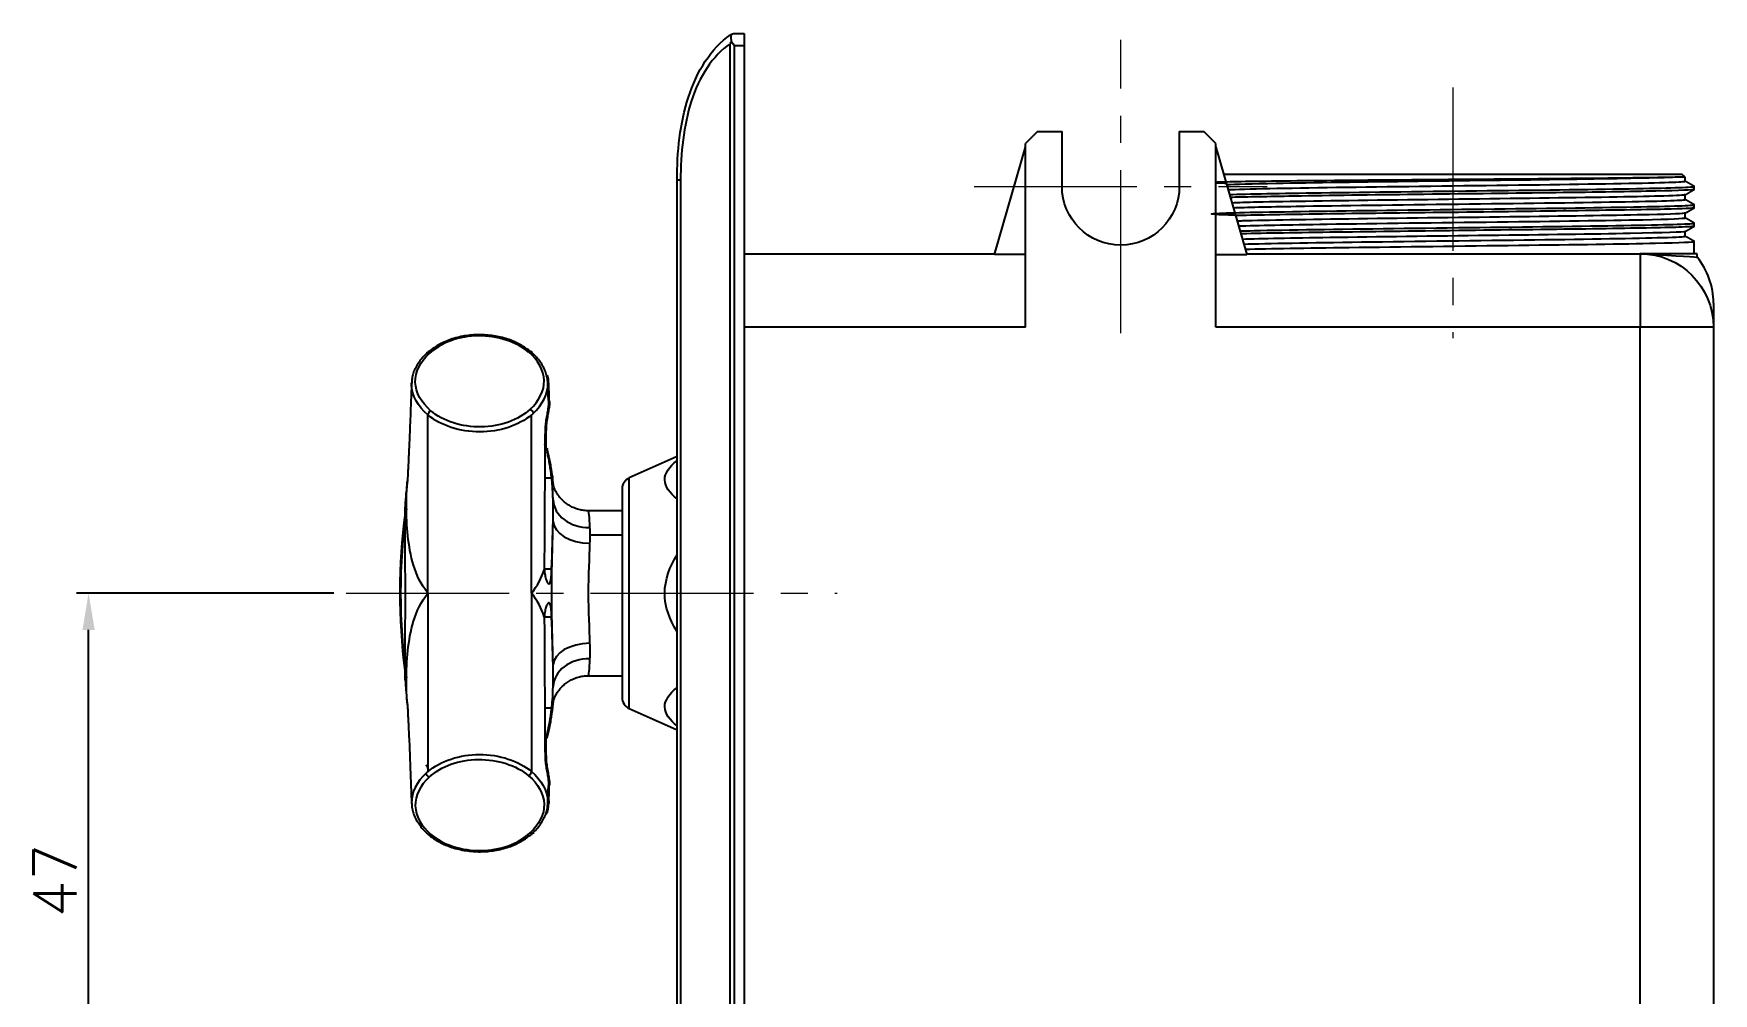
# Model space of a CAD drawing. Extents: x 39169 to 40010, y 19017 to 19611.
# Drawn here: x 39796.3 to 39933.7, y 19210.9 to 19289.4 of the extents above; entities that cross this region are included whole.
import ezdxf

# ---------------------------------------------------------------- set-up
doc = ezdxf.new("R2010")
doc.units = 0
doc.header["$LTSCALE"] = 7
doc.header["$MEASUREMENT"] = 0
doc.linetypes.add('CENTER2', pattern=[28.575, 19.05, -3.175, 3.175, -3.175])
doc.layers.add('DIM', color=2, linetype='CONTINUOUS')
doc.layers.add('DWG', color=7, linetype='CONTINUOUS')
doc.layers.add('중심선', color=1, linetype='CENTER2', lineweight=9)
doc.styles.add('GHS', font='romans', dxfattribs={"bigfont": 'ghs'})

msp = doc.modelspace()

# ---------------------------------------------------------------- linework, layer by layer
at = {"layer": 'DIM'}
for p, q in [((39820.82, 19243.62), (39799.75, 19243.62)), ((39800.75, 19199.6), (39800.75, 19240.62))]:
    msp.add_line(p, q, dxfattribs=at)
msp.add_solid([(39800.25, 19240.62), (39801.25, 19240.62), (39800.75, 19243.62)], dxfattribs=at)
at = {"layer": 'DWG'}
for p, q in [((39853.25, 19148.22), (39853.25, 19288.56)), ((39853.55, 19289.39), (39854.4, 19289.39)), ((39854.4, 19288.39), (39853.61, 19288.39)), ((39853.61, 19148.39), (39853.61, 19288.39)), ((39854.4, 19289.39), (39854.4, 19288.39)), ((39854.4, 19288.39), (39854.4, 19148.39)), ((39878.4, 19281.39), (39877.4, 19280.39)), ((39878.4, 19281.39), (39880.4, 19281.39)), ((39880.4, 19276.89), (39880.4, 19281.39)), ((39890, 19281.39), (39890, 19276.89)), ((39890, 19281.39), (39892, 19281.39)), ((39893, 19280.39), (39892, 19281.39)), ((39874.88, 19271.31), (39877.4, 19280.11)), ((39877.4, 19265.39), (39877.4, 19280.39)), ((39893, 19265.39), (39893, 19280.39)), ((39893, 19280.11), (39895.52, 19271.31)), ((39848.9, 19159.39), (39848.9, 19277.39)), ((39893.64, 19277.89), (39912.38, 19277.89)), ((39912.38, 19277.89), (39931.13, 19277.89)), ((39931.38, 19277.64), (39930.57, 19277.64)), ((39931.38, 19277.64), (39931.13, 19277.89)), ((39931.38, 19277.32), (39931.38, 19277.64)), ((39931.38, 19275.82), (39931.38, 19276.21)), ((39932.13, 19276.89), (39932.13, 19276.9)), ((39932.13, 19276.64), (39932.13, 19276.89)), ((39932.13, 19276.64), (39932.13, 19276.64)), ((39931.38, 19274.32), (39931.38, 19274.71)), ((39932.13, 19275.14), (39932.13, 19275.39)), ((39932.13, 19275.14), (39932.13, 19275.14)), ((39931.38, 19272.82), (39931.38, 19273.21)), ((39932.13, 19273.64), (39932.13, 19273.89)), ((39932.13, 19273.64), (39932.13, 19273.64)), ((39932.13, 19271.39), (39932.13, 19272.39)), ((39854.4, 19271.39), (39874.9, 19271.39)), ((39877.4, 19271.31), (39874.88, 19271.31)), ((39893, 19271.31), (39895.52, 19271.31)), ((39895.5, 19271.39), (39927.7, 19271.39)), ((39927.7, 19271.39), (39927.7, 19265.39)), ((39932.38, 19271.39), (39927.7, 19271.39)), ((39932.38, 19271.1), (39932.38, 19271.39)), ((39877.4, 19265.39), (39854.4, 19265.39)), ((39927.7, 19265.39), (39893, 19265.39)), ((39933.7, 19265.39), (39927.7, 19265.39)), ((39927.7, 19171.39), (39927.7, 19265.39)), ((39933.7, 19265.39), (39933.7, 19171.39)), ((39848.9, 19254.79), (39844.99, 19253.05)), ((39826.83, 19252.68), (39826.83, 19252.67)), ((39838.64, 19253.03), (39838.06, 19253.03)), ((39838.72, 19253.03), (39838.66, 19253.03)), ((39844.99, 19234.19), (39844.99, 19253.05)), ((39844.4, 19252.14), (39844.4, 19235.1)), ((39844.4, 19250.37), (39841.63, 19250.37)), ((39841.76, 19248.39), (39844.4, 19248.39)), ((39838.64, 19245.59), (39838.04, 19245.59)), ((39838.64, 19241.65), (39838.04, 19241.65)), ((39841.63, 19236.87), (39844.4, 19236.87)), ((39838.65, 19234.21), (39838.06, 19234.21)), ((39838.72, 19234.21), (39838.66, 19234.21)), ((39844.99, 19234.19), (39848.9, 19232.45))]:
    msp.add_line(p, q, dxfattribs=at)
at = {"layer": 'DWG', "extrusion": (0, 0, -1)}
for centre, radius, start, end in [((-39885.2, 19276.89), 4.8, 180, 0), ((-39927.7, 19265.39), 6, 90, 180)]:
    msp.add_arc(centre, radius, start, end, dxfattribs=at)
at = {"layer": 'DWG'}
for centre, radius, start, end in [((39845.4, 19252.14), 1, 114, 180), ((39876.88, 19243.62), 50.66, 172.5566, 187.1647), ((39876.94, 19243.62), 50.66, 172.1563, 187.8437), ((39845.4, 19235.1), 1, 180, 246)]:
    msp.add_arc(centre, radius, start, end, dxfattribs=at)
for centre, major_axis, ratio, start_param, end_param in [((39927.7, 19267.35), (-6, 0), 0.999997, 3.141584, 3.818237), ((39841.75, 19251.38), (-3, -0.07), 0.795608, 0.024898, 1.551695), ((39841.75, 19249.53), (3, -0.05), 0.606164, 3.196581, 4.723378), ((39841.75, 19237.71), (3, 0.05), 0.606347, 1.559781, 3.086578), ((39841.75, 19235.87), (3, -0.07), 0.794628, 1.589544, 3.116341)]:
    msp.add_ellipse(centre, major_axis=major_axis, ratio=ratio, start_param=start_param, end_param=end_param, dxfattribs=at)
for points, knots in [([(39848.9, 19277.39), (39848.9, 19279.71), (39849.15, 19282.07), (39850.51, 19286.3), (39851.69, 19288.2), (39853.27, 19289.3)], [0, 0, 0, 0, 0.5, 0.5, 1, 1, 1, 1]), ([(39853.25, 19288.56), (39851.82, 19287.61), (39850.71, 19285.85), (39849.43, 19281.85), (39849.19, 19279.61), (39849.19, 19277.39)], [0, 0, 0, 0, 0.5, 0.5, 1, 1, 1, 1]), ([(39853.34, 19288.78), (39853.31, 19288.71), (39853.28, 19288.64), (39853.25, 19288.57), (39853.25, 19288.56), (39853.25, 19288.56)], [0, 0, 0, 0, 0.972139, 0.972139, 1, 1, 1, 1]), ([(39853.27, 19289.3), (39853.27, 19289.3), (39853.27, 19289.3), (39853.3, 19289.32), (39853.33, 19289.34), (39853.36, 19289.35)], [0, 0, 0, 0, 0.027225, 0.027225, 1, 1, 1, 1]), ([(39853.36, 19289.35), (39853.34, 19289.32), (39853.32, 19289.27), (39853.31, 19289.15), (39853.3, 19289.08), (39853.31, 19288.92), (39853.32, 19288.85), (39853.34, 19288.78)], [0, 0, 0, 0, 0.363068, 0.363068, 0.72733, 0.72733, 1, 1, 1, 1]), ([(39853.61, 19288.39), (39853.61, 19288.39), (39853.6, 19288.39), (39853.56, 19288.46), (39853.51, 19288.52), (39853.42, 19288.65), (39853.38, 19288.72), (39853.34, 19288.78)], [0, 0, 0, 0, 0.013181, 0.013181, 0.503991, 0.503991, 1, 1, 1, 1]), ([(39853.36, 19289.35), (39853.41, 19289.37), (39853.46, 19289.38), (39853.53, 19289.39), (39853.54, 19289.39), (39853.55, 19289.39), (39853.55, 19289.39), (39853.55, 19289.39)], [0, 0, 0, 0, 0.807942, 0.807942, 0.981561, 0.981561, 1, 1, 1, 1]), ([(39849.19, 19277.39), (39849.19, 19255.51), (39849.19, 19222.68), (39849.19, 19184.38), (39849.19, 19167.97), (39849.19, 19159.76), (39849.12, 19156.98), (39849.97, 19153.08), (39850.4, 19151.82), (39851.6, 19149.67), (39852.37, 19148.81), (39853.25, 19148.22)], [0, 0, 0, 0, 0.5, 0.75, 0.875, 0.875, 0.9375, 0.9375, 0.96875, 0.96875, 1, 1, 1, 1]), ([(39930.57, 19277.64), (39929.44, 19277.61), (39927.07, 19277.58), (39920.73, 19277.51), (39916.77, 19277.48), (39908.77, 19277.42), (39904.75, 19277.39), (39898.11, 19277.32), (39895.54, 19277.29), (39892.77, 19277.23), (39892.59, 19277.2), (39893.69, 19277.17), (39893.75, 19277.16), (39893.81, 19277.16)], [0, 0, 0, 0, 0.197897, 0.197897, 0.395794, 0.395794, 0.593691, 0.593691, 0.791588, 0.791588, 0.989485, 0.989485, 1, 1, 1, 1]), ([(39930.57, 19277.64), (39929.25, 19277.58), (39926.34, 19277.53), (39918.71, 19277.41), (39914, 19277.36), (39905.07, 19277.24), (39900.88, 19277.18), (39895.95, 19277.09), (39894.56, 19277.05), (39893.87, 19277.01)], [0, 0, 0, 0, 0.272141, 0.272141, 0.544281, 0.544281, 0.816422, 0.816422, 1, 1, 1, 1]), ([(39893.98, 19276.63), (39894.63, 19276.66), (39895.79, 19276.69), (39900.39, 19276.79), (39904.87, 19276.85), (39914.46, 19276.97), (39919.51, 19277.03), (39927.37, 19277.15), (39930.17, 19277.21), (39931.27, 19277.29), (39931.38, 19277.3), (39931.38, 19277.32)], [0, 0, 0, 0, 0.143471, 0.143471, 0.40785, 0.40785, 0.672229, 0.672229, 0.936607, 0.936607, 1, 1, 1, 1]), ([(39894.09, 19276.23), (39895.61, 19276.28), (39898.26, 19276.33), (39905.58, 19276.43), (39910.51, 19276.49), (39919.89, 19276.6), (39924.31, 19276.66), (39930.43, 19276.77), (39932.13, 19276.83), (39932.13, 19276.89)], [0, 0, 0, 0, 0.22064, 0.22064, 0.481953, 0.481953, 0.743266, 0.743266, 1, 1, 1, 1]), ([(39932.13, 19276.64), (39932.12, 19276.63), (39932.1, 19276.63), (39931.76, 19276.58), (39930.4, 19276.54), (39926, 19276.45), (39922.96, 19276.4), (39916.09, 19276.31), (39912.29, 19276.27), (39905.07, 19276.18), (39901.66, 19276.13), (39896.9, 19276.05), (39895.25, 19276.02), (39894.16, 19275.99)], [0, 0, 0, 0, 0.023609, 0.023609, 0.228438, 0.228438, 0.433266, 0.433266, 0.638095, 0.638095, 0.842924, 0.842924, 1, 1, 1, 1]), ([(39931.37, 19276.21), (39931.35, 19276.17), (39930.77, 19276.14), (39927.77, 19276.05), (39924.36, 19275.99), (39916.14, 19275.88), (39911.36, 19275.82), (39902.68, 19275.71), (39898.84, 19275.65), (39895.5, 19275.58), (39894.79, 19275.55), (39894.29, 19275.53)], [0, 0, 0, 0, 0.150059, 0.150059, 0.402374, 0.402374, 0.654689, 0.654689, 0.907004, 0.907004, 1, 1, 1, 1]), ([(39894.4, 19275.15), (39895.43, 19275.19), (39897.21, 19275.23), (39903.12, 19275.33), (39907.99, 19275.39), (39917.67, 19275.51), (39922.43, 19275.57), (39929.27, 19275.69), (39931.29, 19275.75), (39931.38, 19275.82), (39931.38, 19275.82), (39931.38, 19275.82)], [0, 0, 0, 0, 0.178841, 0.178841, 0.450485, 0.450485, 0.722128, 0.722128, 0.993771, 0.993771, 1, 1, 1, 1]), ([(39894.52, 19274.53), (39893.08, 19274.57), (39892.43, 19274.62), (39893.07, 19274.71), (39895.21, 19274.77), (39901.99, 19274.88), (39906.61, 19274.94), (39916.09, 19275.06), (39920.89, 19275.11), (39928.34, 19275.23), (39930.94, 19275.29), (39932.02, 19275.36), (39932.13, 19275.37), (39932.13, 19275.39)], [0, 0, 0, 0, 0.144638, 0.144638, 0.345761, 0.345761, 0.546884, 0.546884, 0.748007, 0.748007, 0.949131, 0.949131, 1, 1, 1, 1]), ([(39932.13, 19275.14), (39932.07, 19275.1), (39931.24, 19275.06), (39927.94, 19274.98), (39925.25, 19274.94), (39918.84, 19274.85), (39915.13, 19274.8), (39907.77, 19274.71), (39904.16, 19274.67), (39898.35, 19274.58), (39896.07, 19274.54), (39894.59, 19274.5)], [0, 0, 0, 0, 0.180787, 0.180787, 0.389578, 0.389578, 0.598369, 0.598369, 0.80716, 0.80716, 1, 1, 1, 1]), ([(39931.38, 19274.71), (39931.34, 19274.66), (39930.32, 19274.62), (39926.01, 19274.52), (39922.19, 19274.46), (39913.52, 19274.35), (39908.74, 19274.29), (39900.5, 19274.18), (39897.07, 19274.12), (39895.01, 19274.06), (39894.87, 19274.05), (39894.74, 19274.05)], [0, 0, 0, 0, 0.20219, 0.20219, 0.461194, 0.461194, 0.720199, 0.720199, 0.979204, 0.979204, 1, 1, 1, 1]), ([(39894.84, 19273.66), (39896.32, 19273.71), (39898.87, 19273.76), (39906.17, 19273.87), (39911.26, 19273.93), (39920.77, 19274.05), (39925.13, 19274.11), (39930.17, 19274.22), (39931.38, 19274.27), (39931.38, 19274.32)], [0, 0, 0, 0, 0.220191, 0.220191, 0.498018, 0.498018, 0.775845, 0.775845, 1, 1, 1, 1]), ([(39894.95, 19273.25), (39895.3, 19273.26), (39895.69, 19273.27), (39898.8, 19273.34), (39902.94, 19273.4), (39912.13, 19273.51), (39917.14, 19273.57), (39925.58, 19273.68), (39928.98, 19273.74), (39931.66, 19273.83), (39932.13, 19273.86), (39932.12, 19273.89)], [0, 0, 0, 0, 0.042826, 0.042826, 0.314169, 0.314169, 0.585511, 0.585511, 0.856854, 0.856854, 1, 1, 1, 1]), ([(39932.13, 19273.64), (39932.09, 19273.61), (39931.67, 19273.58), (39929.58, 19273.51), (39927.3, 19273.47), (39921.45, 19273.38), (39917.9, 19273.34), (39910.57, 19273.25), (39906.82, 19273.2), (39900.25, 19273.11), (39897.44, 19273.07), (39895.34, 19273.02), (39895.17, 19273.02), (39895.01, 19273.01)], [0, 0, 0, 0, 0.131273, 0.131273, 0.343485, 0.343485, 0.555697, 0.555697, 0.76791, 0.76791, 0.980122, 0.980122, 1, 1, 1, 1]), ([(39931.38, 19273.2), (39931.28, 19273.15), (39929.67, 19273.1), (39923.97, 19272.98), (39919.78, 19272.93), (39910.86, 19272.82), (39906.16, 19272.76), (39899.21, 19272.66), (39896.69, 19272.61), (39895.14, 19272.56)], [0, 0, 0, 0, 0.253254, 0.253254, 0.518731, 0.518731, 0.784208, 0.784208, 1, 1, 1, 1]), ([(39895.25, 19272.18), (39897.22, 19272.23), (39900.71, 19272.29), (39909.37, 19272.41), (39914.55, 19272.47), (39923.6, 19272.59), (39927.43, 19272.65), (39930.75, 19272.75), (39931.37, 19272.78), (39931.37, 19272.82)], [0, 0, 0, 0, 0.266736, 0.266736, 0.550318, 0.550318, 0.833899, 0.833899, 1, 1, 1, 1]), ([(39895.38, 19271.76), (39897.37, 19271.81), (39900.38, 19271.86), (39908.18, 19271.96), (39913.21, 19272.02), (39922.33, 19272.14), (39926.39, 19272.19), (39931.03, 19272.3), (39932.13, 19272.34), (39932.13, 19272.39)], [0, 0, 0, 0, 0.227565, 0.227565, 0.503339, 0.503339, 0.779113, 0.779113, 1, 1, 1, 1]), ([(39933.7, 19267.35), (39933.7, 19267.33), (39933.7, 19266.8), (39933.7, 19265.83), (39933.7, 19265.39), (39933.7, 19265.39)], [0, 0, 0, 0, 0.498573, 0.498573, 1, 1, 1, 1]), ([(39836.96, 19263.35), (39836.95, 19263.35), (39836.82, 19263.46), (39836.54, 19263.67), (39836.11, 19263.94), (39835.66, 19264.17), (39835.16, 19264.37), (39834.61, 19264.53), (39834.04, 19264.66), (39833.45, 19264.73), (39832.85, 19264.77), (39832.25, 19264.75), (39831.65, 19264.69), (39831.07, 19264.58), (39830.51, 19264.42), (39829.97, 19264.23), (39829.47, 19263.99), (39829.01, 19263.71), (39828.66, 19263.45), (39828.47, 19263.29), (39828.41, 19263.24)], [0, 0, 0, 0, 0.00091, 0.063213, 0.121105, 0.176432, 0.234353, 0.295398, 0.356968, 0.418119, 0.479306, 0.541079, 0.602411, 0.663744, 0.725583, 0.78676, 0.847672, 0.909383, 0.970319, 1, 1, 1, 1]), ([(39836.76, 19263.33), (39835.77, 19264.19), (39834.21, 19264.69), (39831.88, 19264.66), (39831.1, 19264.53), (39829.7, 19264.02), (39829.11, 19263.65), (39828.61, 19263.22)], [0, 0, 0, 0, 0.5, 0.5, 0.75, 0.75, 1, 1, 1, 1]), ([(39836.89, 19258.67), (39837.62, 19259.35), (39838.05, 19260.17), (39838, 19261.86), (39837.53, 19262.68), (39836.77, 19263.33)], [0, 0, 0, 0, 0.5, 0.5, 1, 1, 1, 1]), ([(39838.32, 19260.8), (39838.32, 19260.87), (39838.31, 19261.09), (39838.24, 19261.44), (39838.11, 19261.85), (39837.9, 19262.25), (39837.64, 19262.64), (39837.33, 19263.01), (39837.09, 19263.24), (39836.97, 19263.35)], [0, 0, 0, 0, 0.078003, 0.228278, 0.379881, 0.529381, 0.683232, 0.84967, 1, 1, 1, 1]), ([(39828.41, 19263.23), (39828.4, 19263.22), (39828.26, 19263.09), (39828.01, 19262.82), (39827.71, 19262.42), (39827.47, 19262), (39827.3, 19261.59), (39827.21, 19261.2), (39827.19, 19260.94), (39827.19, 19260.81)], [0, 0, 0, 0, 0.015397, 0.189755, 0.373059, 0.552317, 0.703144, 0.862646, 1, 1, 1, 1]), ([(39828.74, 19258.55), (39827.98, 19259.21), (39827.51, 19260.02), (39827.46, 19261.72), (39827.89, 19262.54), (39828.61, 19263.22)], [0, 0, 0, 0, 0.5, 0.5, 1, 1, 1, 1]), ([(39828.41, 19263.23), (39828.42, 19263.24), (39828.43, 19263.24), (39828.45, 19263.26), (39828.47, 19263.26), (39828.52, 19263.26), (39828.54, 19263.25), (39828.58, 19263.24), (39828.59, 19263.23), (39828.6, 19263.23), (39828.61, 19263.22), (39828.61, 19263.22)], [0, 0, 0, 0, 0.169564, 0.169564, 0.49594, 0.49594, 0.822377, 0.822377, 0.943747, 0.943747, 1, 1, 1, 1]), ([(39827.18, 19260.84), (39827.17, 19260.36), (39827.13, 19259.46), (39827.08, 19258.19), (39827.04, 19257.08), (39827, 19256.17), (39826.97, 19255.43), (39826.94, 19254.84), (39826.92, 19254.36), (39826.9, 19253.95), (39826.88, 19253.6), (39826.87, 19253.28), (39826.86, 19253.06), (39826.85, 19252.89), (39826.84, 19252.78), (39826.84, 19252.74), (39826.83, 19252.73)], [0, 0, 0, 0, 0.138475, 0.266408, 0.376841, 0.470234, 0.547331, 0.609003, 0.658911, 0.708486, 0.758946, 0.799745, 0.852336, 0.89486, 0.943857, 1, 1, 1, 1]), ([(39828.51, 19258.21), (39827.7, 19258.91), (39827.21, 19259.76), (39827.18, 19260.71), (39827.18, 19260.76), (39827.18, 19260.82)], [0, 0, 0, 0, 0.945627, 0.945627, 1, 1, 1, 1]), ([(39837.13, 19258.33), (39837.89, 19259.04), (39838.35, 19259.92), (39838.33, 19260.82), (39838.33, 19260.83), (39838.32, 19260.84)], [0, 0, 0, 0, 0.99053, 0.99053, 1, 1, 1, 1]), ([(39838.39, 19260.8), (39838.39, 19260.87), (39838.39, 19261.09), (39838.35, 19261.31), (39838.31, 19261.45), (39838.31, 19261.45)], [0, 0, 0, 0, 0.33597, 0.983229, 1, 1, 1, 1]), ([(39838.36, 19260.3), (39838.39, 19260.47), (39838.41, 19260.64), (39838.4, 19260.82), (39838.4, 19260.83), (39838.4, 19260.84)], [0, 0, 0, 0, 0.952941, 0.952941, 1, 1, 1, 1]), ([(39837, 19258.22), (39835.97, 19257.33), (39834.37, 19256.81), (39831.15, 19256.81), (39829.55, 19257.33), (39828.51, 19258.21)], [0, 0, 0, 0, 0.5, 0.5, 1, 1, 1, 1]), ([(39828.51, 19243.62), (39828.51, 19245.69), (39828.51, 19249.86), (39828.51, 19254.81), (39828.51, 19257.35), (39828.51, 19258.21)], [0, 0, 0, 0, 0.391693, 0.783386, 1, 1, 1, 1]), ([(39836.89, 19258.67), (39836.4, 19258.24), (39835.8, 19257.87), (39834.42, 19257.37), (39833.64, 19257.23), (39831.31, 19257.2), (39829.75, 19257.69), (39828.75, 19258.55)], [0, 0, 0, 0, 0.25, 0.25, 0.5, 0.5, 1, 1, 1, 1]), ([(39836.89, 19258.67), (39836.9, 19258.66), (39836.9, 19258.66), (39836.93, 19258.64), (39836.96, 19258.62), (39837.01, 19258.58), (39837.03, 19258.55), (39837.07, 19258.5), (39837.09, 19258.47), (39837.11, 19258.41), (39837.12, 19258.39), (39837.13, 19258.35), (39837.13, 19258.34), (39837.13, 19258.33)], [0, 0, 0, 0, 0.037932, 0.037932, 0.258081, 0.258081, 0.478231, 0.478231, 0.698358, 0.698358, 0.918444, 0.918444, 1, 1, 1, 1]), ([(39837, 19243.62), (39837, 19246.27), (39837, 19248.93), (39837, 19253.93), (39837, 19256.23), (39837, 19258.22)], [0, 0, 0, 0, 0.5, 0.5, 1, 1, 1, 1]), ([(39838.36, 19258.89), (39838.35, 19258.77), (39838.33, 19258.63), (39838.28, 19258.33), (39838.25, 19258.17), (39838.19, 19257.83), (39838.16, 19257.66), (39838.12, 19257.31), (39838.1, 19257.14), (39838.1, 19256.99)], [0, 0, 0, 0, 0.242739, 0.242739, 0.485087, 0.485087, 0.733006, 0.733006, 1, 1, 1, 1]), ([(39838.44, 19258.89), (39838.42, 19258.77), (39838.4, 19258.63), (39838.35, 19258.33), (39838.32, 19258.17), (39838.26, 19257.83), (39838.23, 19257.66), (39838.19, 19257.31), (39838.18, 19257.14), (39838.18, 19256.99)], [0, 0, 0, 0, 0.242739, 0.242739, 0.485087, 0.485087, 0.733006, 0.733006, 1, 1, 1, 1]), ([(39838.64, 19253.03), (39838.64, 19253.07), (39838.63, 19253.13), (39838.61, 19253.3), (39838.6, 19253.41), (39838.56, 19253.67), (39838.54, 19253.82), (39838.49, 19254.13), (39838.46, 19254.3), (39838.39, 19254.63), (39838.35, 19254.8), (39838.28, 19255.12), (39838.24, 19255.28), (39838.16, 19255.55), (39838.13, 19255.67), (39838.1, 19255.78), (39838.09, 19255.8), (39838.09, 19255.81)], [0, 0, 0, 0, 0.136564, 0.136564, 0.273102, 0.273102, 0.410061, 0.410061, 0.548299, 0.548299, 0.688659, 0.688659, 0.831611, 0.831611, 0.975792, 0.975792, 1, 1, 1, 1]), ([(39838.09, 19255.81), (39838.09, 19255.8), (39838.1, 19255.78), (39838.13, 19255.68), (39838.16, 19255.57), (39838.19, 19255.44), (39838.19, 19255.44), (39838.19, 19255.44)], [0, 0, 0, 0, 0.153431, 0.153431, 0.999596, 0.999596, 1, 1, 1, 1]), ([(39838.26, 19255.46), (39838.27, 19255.45), (39838.27, 19255.45), (39838.27, 19255.44), (39838.27, 19255.44), (39838.27, 19255.43)], [0, 0, 0, 0, 0.675048, 0.675048, 1, 1, 1, 1]), ([(39838.72, 19253.03), (39838.72, 19253.07), (39838.71, 19253.13), (39838.69, 19253.3), (39838.67, 19253.41), (39838.64, 19253.67), (39838.61, 19253.82), (39838.56, 19254.13), (39838.53, 19254.3), (39838.47, 19254.63), (39838.43, 19254.8), (39838.35, 19255.12), (39838.31, 19255.28), (39838.27, 19255.42), (39838.27, 19255.43), (39838.27, 19255.43)], [0, 0, 0, 0, 0.162922, 0.162922, 0.325813, 0.325813, 0.489207, 0.489207, 0.654126, 0.654126, 0.821577, 0.821577, 0.992119, 0.992119, 1, 1, 1, 1]), ([(39848.91, 19251.33), (39848.32, 19251.8), (39847.9, 19252.34), (39847.89, 19253.45), (39848.3, 19253.99), (39848.89, 19254.46)], [0, 0, 0, 0, 0.499604, 0.499604, 1, 1, 1, 1]), ([(39826.85, 19252.9), (39826.84, 19252.89), (39826.84, 19252.81), (39826.81, 19252.59), (39826.78, 19252.24), (39826.75, 19251.96), (39826.74, 19251.82)], [0, 0, 0, 0, 0.058231, 0.237609, 0.625746, 1, 1, 1, 1]), ([(39828.51, 19243.62), (39827.94, 19244.32), (39827.23, 19245.89), (39826.83, 19248.31), (39826.73, 19250.6), (39826.78, 19252.07), (39826.83, 19252.73)], [0, 0, 0, 0, 0.262383, 0.524767, 0.78715, 1, 1, 1, 1]), ([(39838.62, 19253.22), (39838.62, 19253.22), (39838.62, 19253.21), (39838.63, 19253.18), (39838.63, 19253.14), (39838.63, 19253.11)], [0, 0, 0, 0, 0.030612, 0.030612, 1, 1, 1, 1]), ([(39838.76, 19251.25), (39838.73, 19252.46), (39838.65, 19253.01), (39838.65, 19253.01), (39838.65, 19253.01), (39838.65, 19253.01)], [0, 0, 0, 0, 0.939656, 0.939656, 1, 1, 1, 1]), ([(39841.63, 19250.37), (39841.62, 19250.37), (39841.46, 19250.36), (39841.17, 19250.4), (39840.77, 19250.48), (39840.4, 19250.62), (39840.07, 19250.8), (39839.77, 19251.01), (39839.51, 19251.24), (39839.29, 19251.48), (39839.11, 19251.73), (39838.96, 19251.99), (39838.85, 19252.22), (39838.77, 19252.44), (39838.72, 19252.61), (39838.69, 19252.74), (39838.68, 19252.82), (39838.67, 19252.87), (39838.66, 19252.9), (39838.66, 19252.91), (39838.66, 19252.91)], [0, 0, 0, 0, 0.007618, 0.103919, 0.196442, 0.285469, 0.371107, 0.453331, 0.531992, 0.606817, 0.677388, 0.743095, 0.803034, 0.855641, 0.897623, 0.926898, 0.949718, 0.96964, 0.995295, 1, 1, 1, 1]), ([(39838.7, 19253.22), (39838.7, 19253.22), (39838.7, 19253.21), (39838.7, 19253.18), (39838.71, 19253.14), (39838.71, 19253.11)], [0, 0, 0, 0, 0.030612, 0.030612, 1, 1, 1, 1]), ([(39838.73, 19252.98), (39838.72, 19252.99), (39838.72, 19253.02), (39838.72, 19253.03), (39838.72, 19253.03), (39838.72, 19253.03)], [0, 0, 0, 0, 0.217365, 0.865177, 1, 1, 1, 1]), ([(39838.73, 19252.9), (39838.73, 19252.92), (39838.73, 19252.93), (39838.73, 19252.94), (39838.73, 19252.94)], [0, 0, 0, 0, 0.984886, 1, 1, 1, 1]), ([(39826.74, 19251.82), (39826.74, 19251.82), (39826.74, 19251.82), (39826.74, 19251.82), (39826.74, 19251.82), (39826.74, 19251.82), (39826.74, 19251.82), (39826.74, 19251.82)], [0, 0, 0, 0, 0.428962, 0.428962, 0.714481, 0.714481, 1, 1, 1, 1]), ([(39826.67, 19236.42), (39826.67, 19236.42), (39826.67, 19236.42), (39826.67, 19236.42), (39826.65, 19237.13), (39826.65, 19239.59), (39826.67, 19241.33), (39826.68, 19244.91), (39826.65, 19246.76), (39826.64, 19249.55), (39826.67, 19250.5), (39826.67, 19250.75)], [0, 0, 0, 0, 0.00081, 0.00081, 0.250608, 0.250608, 0.500405, 0.500405, 0.750203, 0.750203, 1, 1, 1, 1]), ([(39838.76, 19237.75), (39838.73, 19239.44), (39838.65, 19241.53), (39838.65, 19245.71), (39838.73, 19247.79), (39838.76, 19249.49)], [0, 0, 0, 0, 0.5, 0.5, 1, 1, 1, 1]), ([(39841.75, 19247.71), (39841.72, 19246.54), (39841.63, 19245.1), (39841.63, 19242.14), (39841.72, 19240.7), (39841.75, 19239.53)], [0, 0, 0, 0, 0.5, 0.5, 1, 1, 1, 1]), ([(39838.05, 19245.54), (39838.05, 19245.38), (39838.07, 19245.22), (39838.13, 19244.95), (39838.16, 19244.83), (39838.23, 19244.62), (39838.27, 19244.54), (39838.35, 19244.42), (39838.38, 19244.39), (39838.45, 19244.4), (39838.48, 19244.43), (39838.54, 19244.55), (39838.56, 19244.63), (39838.6, 19244.85), (39838.61, 19244.98), (39838.63, 19245.27), (39838.64, 19245.43), (39838.64, 19245.59)], [0, 0, 0, 0, 0.121679, 0.121679, 0.243039, 0.243039, 0.369024, 0.369024, 0.498634, 0.498634, 0.627642, 0.627642, 0.754309, 0.754309, 0.878919, 0.878919, 1, 1, 1, 1]), ([(39848.88, 19240.51), (39848.3, 19241.45), (39847.89, 19242.53), (39847.9, 19244.74), (39848.31, 19245.81), (39848.9, 19246.76)], [0, 0, 0, 0, 0.49843, 0.49843, 1, 1, 1, 1]), ([(39826.84, 19234.51), (39826.78, 19235.17), (39826.73, 19236.64), (39826.83, 19238.93), (39827.23, 19241.35), (39827.94, 19242.92), (39828.51, 19243.62)], [0, 0, 0, 0, 0.213508, 0.475672, 0.737836, 1, 1, 1, 1]), ([(39828.51, 19243.62), (39828.51, 19240.97), (39828.51, 19238.31), (39828.51, 19233.3), (39828.51, 19231.01), (39828.51, 19229.02)], [0, 0, 0, 0, 0.5, 0.5, 1, 1, 1, 1]), ([(39837, 19243.62), (39837, 19241.55), (39837, 19237.38), (39837, 19232.43), (39837, 19229.89), (39837, 19229.03)], [0, 0, 0, 0, 0.391689, 0.783377, 1, 1, 1, 1]), ([(39838.63, 19241.92), (39838.63, 19241.99), (39838.63, 19242.05), (39838.61, 19242.26), (39838.6, 19242.39), (39838.56, 19242.6), (39838.54, 19242.69), (39838.49, 19242.81), (39838.46, 19242.84), (39838.39, 19242.85), (39838.35, 19242.82), (39838.28, 19242.72), (39838.24, 19242.64), (39838.16, 19242.43), (39838.13, 19242.3), (39838.07, 19242.02), (39838.05, 19241.86), (39838.05, 19241.7)], [0, 0, 0, 0, 0.058979, 0.058979, 0.190838, 0.190838, 0.323104, 0.323104, 0.456606, 0.456606, 0.592163, 0.592163, 0.730228, 0.730228, 0.869481, 0.869481, 1, 1, 1, 1]), ([(39841.75, 19238.26), (39841.72, 19237.37), (39841.63, 19236.87), (39841.63, 19236.87), (39841.63, 19236.87), (39841.63, 19236.87)], [0, 0, 0, 0, 0.999444, 0.999444, 1, 1, 1, 1]), ([(39826.67, 19236.42), (39826.68, 19236.26), (39826.71, 19235.8), (39826.76, 19235.18), (39826.81, 19234.64), (39826.84, 19234.41), (39826.85, 19234.33), (39826.85, 19234.33)], [0, 0, 0, 0, 0.229833, 0.659873, 0.886699, 0.995253, 1, 1, 1, 1]), ([(39838.66, 19234.33), (39838.67, 19234.34), (39838.67, 19234.36), (39838.68, 19234.42), (39838.7, 19234.52), (39838.73, 19234.67), (39838.8, 19234.87), (39838.91, 19235.16), (39839.09, 19235.49), (39839.33, 19235.81), (39839.6, 19236.09), (39839.9, 19236.33), (39840.24, 19236.54), (39840.61, 19236.7), (39841.01, 19236.82), (39841.36, 19236.87), (39841.56, 19236.87), (39841.63, 19236.86)], [0, 0, 0, 0, 0.026779, 0.053004, 0.078566, 0.113019, 0.157306, 0.226756, 0.322962, 0.412617, 0.494676, 0.58262, 0.673376, 0.765883, 0.859465, 0.9537, 1, 1, 1, 1]), ([(39848.91, 19232.76), (39848.32, 19233.22), (39847.9, 19233.77), (39847.89, 19234.88), (39848.3, 19235.42), (39848.89, 19235.89)], [0, 0, 0, 0, 0.499604, 0.499604, 1, 1, 1, 1]), ([(39826.84, 19234.51), (39826.84, 19234.51), (39826.84, 19234.49), (39826.84, 19234.44), (39826.84, 19234.35), (39826.85, 19234.26), (39826.86, 19234.13), (39826.87, 19233.97), (39826.87, 19233.82), (39826.88, 19233.64), (39826.89, 19233.44), (39826.91, 19233.19), (39826.92, 19232.81), (39826.95, 19232.25), (39826.99, 19231.45), (39827.03, 19230.47), (39827.07, 19229.28), (39827.13, 19227.9), (39827.16, 19226.92), (39827.18, 19226.4)], [0, 0, 0, 0, 0.045934, 0.089575, 0.124122, 0.150049, 0.176112, 0.196758, 0.218908, 0.242618, 0.267962, 0.297476, 0.333057, 0.401141, 0.485742, 0.587938, 0.708626, 0.848336, 1, 1, 1, 1]), ([(39838.09, 19231.43), (39838.09, 19231.44), (39838.1, 19231.46), (39838.13, 19231.56), (39838.16, 19231.67), (39838.23, 19231.93), (39838.27, 19232.08), (39838.35, 19232.4), (39838.38, 19232.57), (39838.45, 19232.92), (39838.48, 19233.09), (39838.54, 19233.41), (39838.56, 19233.57), (39838.6, 19233.83), (39838.61, 19233.94), (39838.63, 19234.06), (39838.63, 19234.1), (39838.64, 19234.12)], [0, 0, 0, 0, 0.025811, 0.025811, 0.171592, 0.171592, 0.322933, 0.322933, 0.478638, 0.478638, 0.63362, 0.63362, 0.785783, 0.785783, 0.935468, 0.935468, 1, 1, 1, 1]), ([(39838.26, 19231.78), (39838.27, 19231.79), (39838.27, 19231.79), (39838.3, 19231.93), (39838.34, 19232.08), (39838.42, 19232.4), (39838.46, 19232.57), (39838.53, 19232.92), (39838.56, 19233.09), (39838.61, 19233.41), (39838.64, 19233.57), (39838.67, 19233.83), (39838.69, 19233.94), (39838.7, 19234.06), (39838.71, 19234.1), (39838.71, 19234.12)], [0, 0, 0, 0, 0.008859, 0.008859, 0.189931, 0.189931, 0.376221, 0.376221, 0.561648, 0.561648, 0.743702, 0.743702, 0.922791, 0.922791, 1, 1, 1, 1]), ([(39828.51, 19229.02), (39829.54, 19229.91), (39831.14, 19230.43), (39834.35, 19230.43), (39835.96, 19229.91), (39836.99, 19229.03)], [0, 0, 0, 0, 0.5, 0.5, 1, 1, 1, 1]), ([(39828.62, 19228.58), (39829.11, 19229), (39829.71, 19229.38), (39831.09, 19229.87), (39831.87, 19230.01), (39834.2, 19230.04), (39835.76, 19229.55), (39836.76, 19228.69)], [0, 0, 0, 0, 0.25, 0.25, 0.5, 0.5, 1, 1, 1, 1]), ([(39837, 19229.03), (39837.8, 19228.33), (39838.3, 19227.48), (39838.33, 19226.53), (39838.33, 19226.48), (39838.33, 19226.42)], [0, 0, 0, 0, 0.946052, 0.946052, 1, 1, 1, 1]), ([(39838.1, 19230.28), (39838.1, 19230.14), (39838.11, 19229.99), (39838.15, 19229.67), (39838.18, 19229.5), (39838.23, 19229.16), (39838.26, 19228.99), (39838.32, 19228.67), (39838.34, 19228.52), (39838.36, 19228.37), (39838.36, 19228.35), (39838.36, 19228.33)], [0, 0, 0, 0, 0.234852, 0.234852, 0.469103, 0.469103, 0.712162, 0.712162, 0.961297, 0.961297, 1, 1, 1, 1]), ([(39838.18, 19230.28), (39838.18, 19230.14), (39838.19, 19229.99), (39838.22, 19229.67), (39838.25, 19229.5), (39838.31, 19229.16), (39838.34, 19228.99), (39838.39, 19228.67), (39838.42, 19228.52), (39838.44, 19228.37), (39838.44, 19228.35), (39838.44, 19228.33)], [0, 0, 0, 0, 0.234852, 0.234852, 0.469103, 0.469103, 0.712162, 0.712162, 0.961297, 0.961297, 1, 1, 1, 1]), ([(39828.38, 19228.91), (39827.61, 19228.2), (39827.16, 19227.32), (39827.18, 19226.42), (39827.18, 19226.41), (39827.18, 19226.4)], [0, 0, 0, 0, 0.989948, 0.989948, 1, 1, 1, 1]), ([(39828.62, 19228.58), (39827.89, 19227.9), (39827.46, 19227.07), (39827.51, 19225.38), (39827.98, 19224.56), (39828.74, 19223.91)], [0, 0, 0, 0, 0.5, 0.5, 1, 1, 1, 1]), ([(39828.62, 19228.58), (39828.61, 19228.58), (39828.61, 19228.58), (39828.58, 19228.6), (39828.55, 19228.62), (39828.5, 19228.66), (39828.48, 19228.69), (39828.44, 19228.74), (39828.42, 19228.77), (39828.4, 19228.83), (39828.39, 19228.86), (39828.38, 19228.89), (39828.38, 19228.9), (39828.38, 19228.91)], [0, 0, 0, 0, 0.038268, 0.038268, 0.258414, 0.258414, 0.478561, 0.478561, 0.698686, 0.698686, 0.91877, 0.91877, 1, 1, 1, 1]), ([(39836.76, 19228.69), (39837.53, 19228.03), (39838, 19227.22), (39838.05, 19225.52), (39837.62, 19224.7), (39836.89, 19224.02)], [0, 0, 0, 0, 0.5, 0.5, 1, 1, 1, 1]), ([(39827.19, 19226.44), (39827.19, 19226.36), (39827.19, 19226.15), (39827.26, 19225.8), (39827.4, 19225.39), (39827.61, 19224.99), (39827.87, 19224.6), (39828.18, 19224.23), (39828.42, 19224), (39828.54, 19223.89)], [0, 0, 0, 0, 0.077142, 0.227549, 0.379243, 0.528929, 0.683, 0.849638, 1, 1, 1, 1]), ([(39837.09, 19224.01), (39837.11, 19224.02), (39837.24, 19224.15), (39837.49, 19224.42), (39837.8, 19224.82), (39838.04, 19225.24), (39838.2, 19225.65), (39838.3, 19226.04), (39838.32, 19226.3), (39838.32, 19226.43)], [0, 0, 0, 0, 0.016367, 0.190486, 0.37361, 0.552698, 0.703422, 0.862826, 1, 1, 1, 1]), ([(39838.26, 19225.64), (39838.26, 19225.64), (39838.31, 19225.78), (39838.37, 19226.04), (39838.39, 19226.3), (39838.4, 19226.43)], [0, 0, 0, 0, 0.010995, 0.542562, 1, 1, 1, 1]), ([(39838.31, 19227.21), (39838.36, 19227), (39838.39, 19226.79), (39838.4, 19226.53), (39838.4, 19226.48), (39838.4, 19226.42)], [0, 0, 0, 0, 0.80611, 0.80611, 1, 1, 1, 1]), ([(39828.41, 19224), (39828.45, 19223.96), (39828.62, 19223.82), (39828.94, 19223.58), (39829.31, 19223.35), (39829.55, 19223.22), (39829.63, 19223.18)], [0, 0, 0, 0, 0.124673, 0.471943, 0.812402, 1, 1, 1, 1]), ([(39828.55, 19223.89), (39828.55, 19223.89), (39828.68, 19223.78), (39828.96, 19223.57), (39829.39, 19223.3), (39829.85, 19223.07), (39830.35, 19222.87), (39830.89, 19222.71), (39831.47, 19222.58), (39832.06, 19222.51), (39832.66, 19222.47), (39833.26, 19222.49), (39833.85, 19222.55), (39834.43, 19222.66), (39835, 19222.82), (39835.53, 19223.01), (39836.03, 19223.25), (39836.5, 19223.53), (39836.84, 19223.79), (39837.04, 19223.94), (39837.1, 19223.99)], [0, 0, 0, 0, 0.000681, 0.063022, 0.120923, 0.176241, 0.234131, 0.295169, 0.356759, 0.417969, 0.479227, 0.541051, 0.602399, 0.663721, 0.725555, 0.786757, 0.847711, 0.909473, 0.970449, 1, 1, 1, 1]), ([(39828.74, 19223.91), (39829.74, 19223.05), (39831.29, 19222.55), (39833.63, 19222.58), (39834.4, 19222.71), (39835.8, 19223.22), (39836.39, 19223.59), (39836.89, 19224.02)], [0, 0, 0, 0, 0.5, 0.5, 0.75, 0.75, 1, 1, 1, 1]), ([(39837.09, 19224.01), (39837.09, 19224), (39837.08, 19223.99), (39837.05, 19223.98), (39837.03, 19223.98), (39836.99, 19223.98), (39836.96, 19223.99), (39836.92, 19224), (39836.91, 19224), (39836.9, 19224.01), (39836.9, 19224.01), (39836.89, 19224.02)], [0, 0, 0, 0, 0.169515, 0.169515, 0.495922, 0.495922, 0.822387, 0.822387, 0.943238, 0.943238, 1, 1, 1, 1]), ([(39837.17, 19224.01), (39837.16, 19224), (39837.15, 19223.99), (39837.14, 19223.99), (39837.13, 19223.98), (39837.12, 19223.98)], [0, 0, 0, 0, 0.510837, 0.510837, 1, 1, 1, 1])]:
    msp.add_open_spline(points, degree=3, knots=knots, dxfattribs=at)
for points, degree in [([(39849.19, 19277.39), (39849.01, 19277.39), (39848.9, 19277.39), (39848.9, 19277.39)], 3), ([(39932.14, 19276.89), (39931.76, 19277.11), (39931.38, 19277.32)], 2), ([(39931.37, 19276.2), (39931.76, 19276.42), (39932.14, 19276.64)], 2), ([(39932.14, 19275.39), (39931.76, 19275.61), (39931.38, 19275.82)], 2), ([(39931.38, 19274.7), (39931.76, 19274.92), (39932.14, 19275.14)], 2), ([(39931.38, 19274.71), (39931.57, 19274.81), (39931.76, 19274.92)], 2), ([(39932.14, 19273.89), (39931.76, 19274.11), (39931.38, 19274.32)], 2), ([(39931.85, 19274.97), (39931.99, 19275.06), (39932.14, 19275.14)], 2), ([(39931.37, 19273.2), (39931.76, 19273.42), (39932.14, 19273.64)], 2), ([(39932.14, 19272.39), (39931.76, 19272.61), (39931.38, 19272.82)], 2), ([(39928.02, 19271.38), (39930.84, 19271.23), (39932.38, 19271.1), (39932.38, 19271.1)], 3), ([(39836.96, 19263.34), (39836.92, 19263.38), (39836.85, 19263.38), (39836.77, 19263.33)], 3), ([(39837.04, 19263.34), (39837.01, 19263.37), (39836.97, 19263.38), (39836.93, 19263.37)], 3), ([(39827.19, 19260.95), (39827.19, 19260.91), (39827.19, 19260.87), (39827.19, 19260.82)], 3), ([(39838.38, 19259.37), (39838.32, 19260.84)], 1), ([(39838.38, 19259.37), (39838.32, 19260.84)], 1), ([(39838.45, 19259.37), (39838.4, 19260.84)], 1), ([(39838.45, 19259.37), (39838.4, 19260.84)], 1), ([(39838.38, 19259.37), (39838.39, 19259.21), (39838.38, 19259.05), (39838.36, 19258.89)], 3), ([(39838.45, 19259.37), (39838.46, 19259.21), (39838.46, 19259.05), (39838.44, 19258.89)], 3), ([(39828.74, 19258.55), (39828.63, 19258.48), (39828.52, 19258.32), (39828.51, 19258.21)], 3), ([(39837.13, 19258.33), (39837.09, 19258.29), (39837.04, 19258.25), (39837, 19258.22)], 3), ([(39838.1, 19256.99), (39838.08, 19253.65), (39838.05, 19249.8), (39838.04, 19245.8)], 3), ([(39838.18, 19256.99), (39838.17, 19256.52), (39838.17, 19256.04), (39838.17, 19255.55)], 3), ([(39826.83, 19252.69), (39826.83, 19252.68), (39826.83, 19252.67), (39826.83, 19252.67)], 3), ([(39838.63, 19253.11), (39838.64, 19253.08), (39838.64, 19253.05), (39838.64, 19253.03)], 3), ([(39838.76, 19251.25), (39838.74, 19252.12), (39838.68, 19252.74), (39838.64, 19253.03)], 3), ([(39838.71, 19253.11), (39838.71, 19253.08), (39838.72, 19253.05), (39838.72, 19253.03)], 3), ([(39838.77, 19252.47), (39838.75, 19252.72), (39838.73, 19252.91), (39838.72, 19253.03)], 3), ([(39838.78, 19252.47), (39838.75, 19252.8), (39838.73, 19252.97), (39838.72, 19253.01)], 3), ([(39826.74, 19251.82), (39826.72, 19251.46), (39826.69, 19251.11), (39826.67, 19250.75)], 3), ([(39826.67, 19250.75), (39826.69, 19251.11), (39826.72, 19251.46), (39826.74, 19251.82)], 3), ([(39838.76, 19249.49), (39838.77, 19250.14), (39838.77, 19250.74), (39838.76, 19251.25)], 3), ([(39841.63, 19250.37), (39841.63, 19250.37), (39841.72, 19249.87), (39841.75, 19248.99)], 3), ([(39838.64, 19245.59), (39838.68, 19247.01), (39838.74, 19248.35), (39838.76, 19249.49)], 3), ([(39841.75, 19248.99), (39841.76, 19248.81), (39841.76, 19248.61), (39841.76, 19248.39)], 3), ([(39841.76, 19248.39), (39841.76, 19248.18), (39841.76, 19247.95), (39841.75, 19247.71)], 3), ([(39837, 19243.62), (39837.48, 19244.22), (39837.81, 19244.87), (39838.04, 19245.54)], 3), ([(39838.04, 19245.8), (39838.04, 19245.71), (39838.04, 19245.63), (39838.04, 19245.54)], 3), ([(39838.04, 19241.7), (39837.81, 19242.37), (39837.48, 19243.02), (39837, 19243.62)], 3), ([(39838.04, 19241.7), (39838.04, 19241.61), (39838.04, 19241.53), (39838.04, 19241.44)], 3), ([(39838.04, 19241.44), (39838.06, 19237.45), (39838.08, 19233.61), (39838.1, 19230.28)], 3), ([(39838.64, 19241.65), (39838.64, 19241.74), (39838.64, 19241.83), (39838.63, 19241.92)], 3), ([(39838.76, 19237.75), (39838.74, 19238.9), (39838.68, 19240.23), (39838.64, 19241.65)], 3), ([(39841.75, 19239.53), (39841.77, 19239.05), (39841.77, 19238.62), (39841.75, 19238.26)], 3), ([(39838.76, 19236), (39838.77, 19236.51), (39838.77, 19237.09), (39838.76, 19237.75)], 3), ([(39838.65, 19234.24), (39838.68, 19234.55), (39838.74, 19235.16), (39838.76, 19236)], 3), ([(39838.65, 19234.24), (39838.66, 19234.29), (39838.7, 19234.66), (39838.74, 19235.37)], 3), ([(39838.72, 19234.24), (39838.74, 19234.37), (39838.75, 19234.54), (39838.77, 19234.76)], 3), ([(39838.73, 19234.24), (39838.73, 19234.27), (39838.75, 19234.45), (39838.78, 19234.77)], 3), ([(39838.64, 19234.12), (39838.64, 19234.16), (39838.64, 19234.19), (39838.64, 19234.21)], 3), ([(39838.65, 19234.28), (39838.67, 19234.39)], 1), ([(39838.65, 19234.25), (39838.65, 19234.25), (39838.65, 19234.28)], 2), ([(39838.65, 19234.22), (39838.65, 19234.22), (39838.65, 19234.23), (39838.65, 19234.23)], 3), ([(39838.71, 19234.12), (39838.71, 19234.16), (39838.72, 19234.19), (39838.72, 19234.21)], 3), ([(39838.72, 19234.25), (39838.73, 19234.25), (39838.73, 19234.28)], 2), ([(39838.72, 19234.21), (39838.72, 19234.2), (39838.72, 19234.2), (39838.72, 19234.19)], 3), ([(39838.73, 19234.28), (39838.74, 19234.39)], 1), ([(39838.17, 19231.69), (39838.17, 19231.21), (39838.17, 19230.74), (39838.18, 19230.28)], 3), ([(39828.34, 19229.58), (39828.4, 19229.5), (39828.45, 19229.43), (39828.51, 19229.36)], 3), ([(39828.38, 19228.91), (39828.42, 19228.95), (39828.46, 19228.99), (39828.51, 19229.02)], 3), ([(39828.51, 19229.29), (39828.51, 19229.34), (39828.51, 19229.36), (39828.51, 19229.36)], 3), ([(39836.76, 19228.69), (39836.88, 19228.76), (39836.99, 19228.92), (39836.99, 19229.03)], 3), ([(39838.32, 19226.4), (39838.35, 19227.14), (39838.38, 19227.87)], 2), ([(39838.32, 19226.4), (39838.35, 19227.14), (39838.38, 19227.87)], 2), ([(39838.36, 19228.33), (39838.38, 19228.18), (39838.39, 19228.02), (39838.38, 19227.87)], 3), ([(39838.4, 19226.4), (39838.43, 19227.14), (39838.45, 19227.87)], 2), ([(39838.4, 19226.4), (39838.43, 19227.14), (39838.45, 19227.87)], 2), ([(39838.44, 19228.33), (39838.46, 19228.18), (39838.46, 19228.02), (39838.45, 19227.87)], 3), ([(39828.54, 19223.9), (39828.59, 19223.86), (39828.66, 19223.86), (39828.74, 19223.91)], 3)]:
    msp.add_open_spline(points, degree=degree, dxfattribs=at)
at = {"layer": '중심선', "linetype": 'CENTER2', "ltscale": 0.1}
for p, q in [((39885.2, 19264.89), (39885.2, 19288.89)), ((39873.2, 19276.89), (39897.2, 19276.89))]:
    msp.add_line(p, q, dxfattribs=at)
for points, knots in [([(39912.38, 19284.97), (39912.38, 19269.47), (39912.38, 19264.47)], [0, 0, 0.756005, 1, 1]), ([(39821.82, 19243.62), (39846.04, 19243.62), (39862.01, 19243.62)], [0, 0, 0.238448, 1, 1])]:
    msp.add_open_spline(points, degree=1, knots=knots, dxfattribs=at)

# ---------------------------------------------------------------- texts
at = {"layer": 'DIM', "insert": (39798, 19220.11), "char_height": 3.5, "attachment_point": 5, "rotation": 90, "style": 'GHS'}
msp.add_mtext('\\A1;47', dxfattribs=at)

doc.saveas('drawing.dxf')
